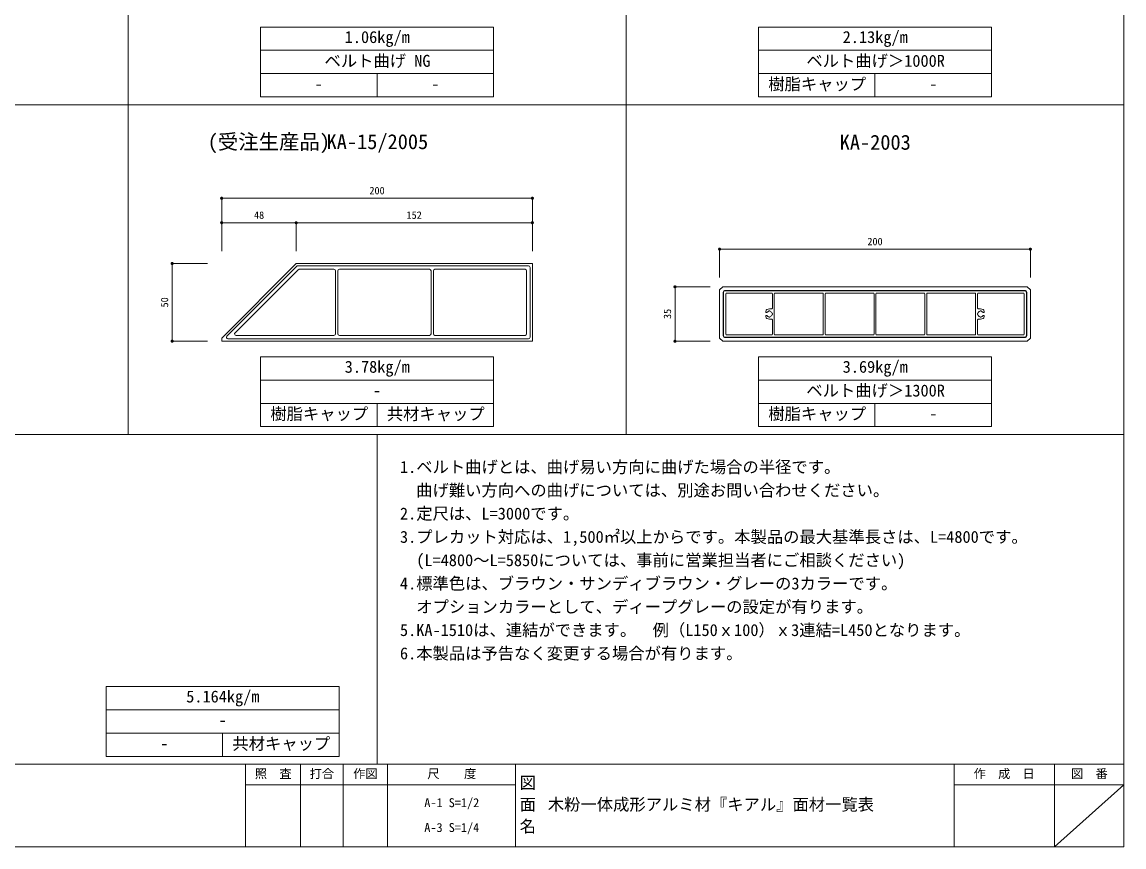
# Model space of a CAD drawing. Units: millimetres, scale not verified. Extents: x -801 to 802, y -548 to 566.
# Drawn here: x 92 to 801, y -548 to -17 of the extents above; entities that cross this region are included whole.
import ezdxf
from ezdxf.enums import TextEntityAlignment as Align

# ---------------------------------------------------------------- set-up
doc = ezdxf.new("R2010")
doc.units = ezdxf.units.MM
doc.header["$LTSCALE"] = 2
for name, color, linetype, lineweight in [('0-1_0-A01-枠A', 4, 'Continuous', 9), ('0-4_0-A11-寸法_詳細', 5, 'Continuous', 9), ('0-5_0', 4, 'Continuous', 9), ('0-8_0-A03-枠C', 2, 'Continuous', 9)]:
    doc.layers.add(name, color=color, linetype=linetype, lineweight=lineweight)
for name, color, linetype in [('0-3_0-A02-枠B', 6, 'Continuous'), ('0-6_A-B05-記号', 2, 'Continuous'), ('0-7_A-E01-仕上太線', 7, 'Continuous'), ('0-9_A-B03-文字_書込_小', 7, 'Continuous')]:
    doc.layers.add(name, color=color, linetype=linetype)
doc.styles.add('ＭＳ ゴシック', font='')
doc.styles.get('ＭＳ ゴシック').set_extended_font_data('MS Gothic')

# ---------------------------------------------------------------- blocks, each defined once
blk = doc.blocks.new('_Dot')
at = {"layer": '0-5_0', "color": 7}
blk.add_line((-1, 0), (-2, 0), dxfattribs=at)
for points in [[(0, 0), (-1, 0), (-0.992, 0.125)], [(0, 0), (-0.992, -0.125), (-1, 0)], [(0, 0), (-0.992, 0.125), (-0.969, 0.249)], [(0, 0), (-0.969, -0.249), (-0.992, -0.125)], [(0, 0), (-0.969, 0.249), (-0.93, 0.368)], [(0, 0), (-0.93, -0.368), (-0.969, -0.249)], [(0, 0), (-0.93, 0.368), (-0.876, 0.482)], [(0, 0), (-0.876, -0.482), (-0.93, -0.368)], [(0, 0), (-0.876, 0.482), (-0.809, 0.588)], [(0, 0), (-0.809, -0.588), (-0.876, -0.482)], [(0, 0), (-0.809, 0.588), (-0.729, 0.685)], [(0, 0), (-0.729, -0.685), (-0.809, -0.588)], [(0, 0), (-0.729, 0.685), (-0.637, 0.771)], [(0, 0), (-0.637, -0.771), (-0.729, -0.685)], [(0, 0), (-0.637, 0.771), (-0.536, 0.844)], [(0, 0), (-0.536, -0.844), (-0.637, -0.771)], [(0, 0), (-0.536, 0.844), (-0.426, 0.905)], [(0, 0), (-0.426, -0.905), (-0.536, -0.844)], [(0, 0), (-0.426, 0.905), (-0.309, 0.951)], [(0, 0), (-0.309, -0.951), (-0.426, -0.905)], [(0, 0), (-0.309, 0.951), (-0.187, 0.982)], [(0, 0), (-0.187, -0.982), (-0.309, -0.951)], [(0, 0), (-0.187, 0.982), (-0.063, 0.998)], [(0, 0), (-0.063, -0.998), (-0.187, -0.982)], [(0, 0), (-0.063, 0.998), (0.063, 0.998)], [(0, 0), (0.063, -0.998), (-0.063, -0.998)], [(0, 0), (0.063, 0.998), (0.187, 0.982)], [(0, 0), (0.187, 0.982), (0.309, 0.951)], [(0, 0), (0.309, 0.951), (0.426, 0.905)], [(0, 0), (0.426, 0.905), (0.536, 0.844)], [(0, 0), (0.536, 0.844), (0.637, 0.771)], [(0, 0), (0.637, 0.771), (0.729, 0.685)], [(0, 0), (0.729, 0.685), (0.809, 0.588)], [(0, 0), (0.809, 0.588), (0.876, 0.482)], [(0, 0), (0.876, 0.482), (0.93, 0.368)], [(0, 0), (0.93, 0.368), (0.969, 0.249)], [(0, 0), (0.969, 0.249), (0.992, 0.125)], [(0, 0), (0.992, 0.125), (1, 0)], [(0, 0), (0.187, -0.982), (0.063, -0.998)], [(0, 0), (0.309, -0.951), (0.187, -0.982)], [(0, 0), (0.426, -0.905), (0.309, -0.951)], [(0, 0), (0.536, -0.844), (0.426, -0.905)], [(0, 0), (0.637, -0.771), (0.536, -0.844)], [(0, 0), (0.729, -0.685), (0.637, -0.771)], [(0, 0), (0.809, -0.588), (0.729, -0.685)], [(0, 0), (0.876, -0.482), (0.809, -0.588)], [(0, 0), (0.93, -0.368), (0.876, -0.482)], [(0, 0), (0.969, -0.249), (0.93, -0.368)], [(0, 0), (0.992, -0.125), (0.969, -0.249)], [(0, 0), (1, 0), (0.992, -0.125)]]:
    blk.add_solid(points, dxfattribs=at)
blk = doc.blocks.new('HB-2003')
at = {"layer": '0-5_0'}
for p, q in [((393, 30.4), (7, 30.4)), ((393, 30), (7, 30)), ((4.6, 28), (4.6, -28)), ((5, 28), (5, -28)), ((8, 26), (8, -26)), ((67, 27), (9, 27)), ((68, 7.6), (68, 26)), ((70.4, 26), (70.4, -26)), ((132.4, 27), (71.4, 27)), ((133.4, -26), (133.4, 26)), ((135.8, 26), (135.8, -26)), ((197.8, 27), (136.8, 27)), ((198.8, -26), (198.8, 26)), ((201.2, 26), (201.2, -26)), ((263.2, 27), (202.2, 27)), ((264.2, -26), (264.2, 26)), ((266.6, 26), (266.6, -26)), ((328.6, 27), (267.6, 27)), ((329.6, -26), (329.6, 26)), ((332, 26), (332, 7.6)), ((391, 27), (333, 27)), ((392, -26), (392, 26)), ((395, -28), (395, 28)), ((395.4, -28), (395.4, 28)), ((59.4, 2.864), (59.4, 3.347)), ((64.3, 4), (63.7, 4)), ((64, 6.6), (67, 6.6)), ((68, -0.3), (68, 0.3)), ((332, 0.3), (332, -0.3)), ((333, 6.6), (336, 6.6)), ((336.3, 4), (335.7, 4)), ((340.6, 3.347), (340.6, 2.864)), ((59.4, -3.347), (59.4, -2.864)), ((63.7, -4), (64.3, -4)), ((67, -6.6), (64, -6.6)), ((68, -26), (68, -7.6)), ((332, -7.6), (332, -26)), ((336, -6.6), (333, -6.6)), ((335.7, -4), (336.3, -4)), ((340.6, -2.864), (340.6, -3.347)), ((9, -27), (67, -27)), ((71.4, -27), (132.4, -27)), ((136.8, -27), (197.8, -27)), ((202.2, -27), (263.2, -27)), ((267.6, -27), (328.6, -27)), ((333, -27), (391, -27)), ((7, -30), (393, -30)), ((7, -30.4), (393, -30.4))]:
    blk.add_line(p, q, dxfattribs=at)
at = {"layer": '0-5_0', "color": 7}
blk.add_lwpolyline([(400, 31), (400, -31), (396, -35), (4, -35), (0, -31), (0, 31), (4, 35), (396, 35)], close=True, dxfattribs=at)
at = {"layer": '0-5_0'}
for centre, radius, start, end in [((7, 28), 2.4, 90, 180), ((7, 28), 2, 90, 180), ((393, 28), 2.4, 0, 90), ((393, 28), 2, 0, 90), ((9, 26), 1, 90, 180), ((67, 26), 1, 0, 90), ((71.4, 26), 1, 90, 180), ((132.4, 26), 1, 0, 90), ((136.8, 26), 1, 90, 180), ((197.8, 26), 1, 0, 90), ((202.2, 26), 1, 90, 180), ((263.2, 26), 1, 0, 90), ((267.6, 26), 1, 90, 180), ((328.6, 26), 1, 0, 90), ((333, 26), 1, 90, 180), ((391, 26), 1, 0, 90), ((62.2, 3.347), 2.8, 118.27371, 180), ((60.4, 2.864), 1, 180, 250.75002), ((60.4, 2.864), 1, 250.75002, 321.50005), ((64, 0), 6.6, 90, 118.27371), ((64, 0), 3.6, 105.3276, 141.50005), ((62.943, 3.858), 0.4, 285.3276, 341.20694), ((63.7, 3.6), 0.4, 90, 161.20694), ((64.3, 3.6), 0.4, 18.79306, 90), ((65.057, 3.858), 0.4, 198.79306, 254.6724), ((64, 0), 3.6, 15.3276, 74.6724), ((67, 7.6), 1, 270, 0), ((67.858, 1.057), 0.4, 195.3276, 251.20694), ((67.6, 0.3), 0.4, 0, 71.20694), ((333, 7.6), 1, 180, 270), ((332.4, 0.3), 0.4, 108.79306, 180), ((332.142, 1.057), 0.4, 288.79306, 344.6724), ((336, 0), 3.6, 105.3276, 164.6724), ((334.943, 3.858), 0.4, 285.3276, 341.20694), ((335.7, 3.6), 0.4, 90, 161.20694), ((336, 0), 6.6, 61.72629, 90), ((336.3, 3.6), 0.4, 18.79306, 90), ((337.057, 3.858), 0.4, 198.79306, 254.6724), ((336, 0), 3.6, 38.49995, 74.6724), ((339.6, 2.864), 1, 218.49995, 289.24998), ((337.8, 3.347), 2.8, 0, 61.72629), ((339.6, 2.864), 1, 289.24998, 0), ((60.4, -2.864), 1, 109.24998, 180), ((62.2, -3.347), 2.8, 180, 241.72629), ((60.4, -2.864), 1, 38.49995, 109.24998), ((64, 0), 6.6, 241.72629, 270), ((64, 0), 3.6, 218.49995, 254.6724), ((62.943, -3.858), 0.4, 18.79306, 74.6724), ((63.7, -3.6), 0.4, 198.79306, 270), ((64.3, -3.6), 0.4, 270, 341.20694), ((65.057, -3.858), 0.4, 105.3276, 161.20694), ((64, 0), 3.6, 285.3276, 344.6724), ((67, -7.6), 1, 0, 90), ((67.858, -1.057), 0.4, 108.79306, 164.6724), ((67.6, -0.3), 0.4, 288.79306, 0), ((332.4, -0.3), 0.4, 180, 251.20694), ((333, -7.6), 1, 90, 180), ((332.142, -1.057), 0.4, 15.3276, 71.20694), ((336, 0), 3.6, 195.3276, 254.6724), ((334.943, -3.858), 0.4, 18.79306, 74.6724), ((335.7, -3.6), 0.4, 198.79306, 270), ((336, 0), 6.6, 270, 298.27371), ((336.3, -3.6), 0.4, 270, 341.20694), ((337.057, -3.858), 0.4, 105.3276, 161.20694), ((336, 0), 3.6, 285.3276, 321.50005), ((339.6, -2.864), 1, 70.75002, 141.50005), ((337.8, -3.347), 2.8, 298.27371, 0), ((339.6, -2.864), 1, 0, 70.75002), ((7, -28), 2.4, 180, 270), ((7, -28), 2, 180, 270), ((9, -26), 1, 180, 270), ((67, -26), 1, 270, 0), ((71.4, -26), 1, 180, 270), ((132.4, -26), 1, 270, 0), ((136.8, -26), 1, 180, 270), ((197.8, -26), 1, 270, 0), ((202.2, -26), 1, 180, 270), ((263.2, -26), 1, 270, 0), ((267.6, -26), 1, 180, 270), ((328.6, -26), 1, 270, 0), ((333, -26), 1, 180, 270), ((391, -26), 1, 270, 0), ((393, -28), 2, 270, 0), ((393, -28), 2.4, 270, 0)]:
    blk.add_arc(centre, radius, start, end, dxfattribs=at)
blk = doc.blocks.new('KA-15／2005')
at = {"layer": '0-5_0', "color": 7}
for p, q in [((-400, -46), (-304, 50)), ((0, 50), (-304, 50)), ((0, -50), (0, 50)), ((-400, -46), (-400, -50)), ((-400, -50), (0, -50))]:
    blk.add_line(p, q, dxfattribs=at)
at = {"layer": '0-5_0'}
for p, q in [((-303.343, 46.414), (-393.343, -43.586)), ((-301.929, 47), (-5, 47)), ((-300.106, 42.6), (-255.4, 42.6)), ((-248.4, 42.6), (-132.4, 42.6)), ((-125.4, 42.6), (-9.4, 42.6)), ((-3, -45), (-3, 45)), ((-382.721, -39.186), (-301.521, 42.014)), ((-253.4, -40.6), (-253.4, 40.6)), ((-250.4, 40.6), (-250.4, -40.6)), ((-130.4, 40.6), (-130.4, -40.6)), ((-127.4, 40.6), (-127.4, -40.6)), ((-7.4, -40.6), (-7.4, 40.6)), ((-391.929, -47), (-5, -47)), ((-381.306, -42.6), (-255.4, -42.6)), ((-248.4, -42.6), (-132.4, -42.6)), ((-125.4, -42.6), (-9.4, -42.6))]:
    blk.add_line(p, q, dxfattribs=at)
for centre, start, end in [((-301.929, 45), 90, 135), ((-300.106, 40.6), 90, 135), ((-255.4, 40.6), 0, 90), ((-248.4, 40.6), 90, 180), ((-132.4, 40.6), 0, 90), ((-125.4, 40.6), 90, 180), ((-9.4, 40.6), 0, 90), ((-5, 45), 0, 90), ((-381.306, -40.6), 135, 270), ((-255.4, -40.6), 270, 0), ((-248.4, -40.6), 180, 270), ((-132.4, -40.6), 270, 0), ((-125.4, -40.6), 180, 270), ((-9.4, -40.6), 270, 0), ((-391.929, -45), 135, 270), ((-5, -45), 270, 0)]:
    blk.add_arc(centre, 2, start, end, dxfattribs=at)

msp = doc.modelspace()

# ---------------------------------------------------------------- linework, layer by layer
at = {"layer": '0-1_0-A01-枠A'}
for p, q in [((801.333, -548.196), (801.333, 566.471)), ((-801.333, -494.863), (691.975, -494.863)), ((235.97, -494.863), (235.97, -548.196)), ((271.191, -494.863), (271.191, -548.196)), ((298.681, -494.863), (298.681, -548.196)), ((327.271, -494.863), (327.271, -548.196)), ((409.745, -494.863), (409.745, -508.196)), ((691.975, -494.863), (691.975, -548.196)), ((691.975, -494.863), (801.333, -494.863)), ((756.564, -494.863), (756.564, -548.196)), ((-801.333, -548.196), (691.975, -548.196)), ((691.975, -548.196), (801.333, -548.196))]:
    msp.add_line(p, q, dxfattribs=at)
for points in [[(235.97, -508.196), (409.745, -508.196), (409.745, -548.196)], [(691.975, -508.196), (801.333, -508.196), (756.564, -548.196)]]:
    msp.add_lwpolyline(points, dxfattribs=at)
at = {"layer": '0-4_0-A11-寸法_詳細'}
for p, q in [((220.533, -148.808), (220.533, -130.547)), ((222.533, -130.547), (418.533, -130.547)), ((420.533, -148.808), (420.533, -130.547)), ((220.533, -164.596), (220.533, -146.335)), ((266.533, -146.335), (222.533, -146.335)), ((268.533, -164.596), (268.533, -146.335)), ((268.533, -164.596), (268.533, -146.335)), ((270.533, -146.335), (418.533, -146.335)), ((420.533, -164.596), (420.533, -146.335)), ((541.067, -181.596), (541.067, -163.335)), ((543.067, -163.335), (739.067, -163.335)), ((741.067, -181.596), (741.067, -163.335)), ((211.363, -172.596), (188.638, -172.596)), ((188.638, -220.596), (188.638, -174.596)), ((535.067, -187.596), (512.342, -187.596)), ((512.342, -220.596), (512.342, -189.596)), ((211.363, -222.596), (188.638, -222.596)), ((535.067, -222.596), (512.342, -222.596))]:
    msp.add_line(p, q, dxfattribs=at)
at = {"layer": '0-8_0-A03-枠C'}
for p, q in [((160.267, -282.596), (160.267, 566.471)), ((480.8, -282.596), (480.8, 566.471)), ((245.533, -20.329), (395.533, -20.329)), ((245.533, -20.329), (245.533, -65.329)), ((395.533, -20.329), (395.533, -65.329)), ((566.067, -20.329), (716.067, -20.329)), ((566.067, -20.329), (566.067, -65.329)), ((716.067, -20.329), (716.067, -65.329)), ((245.533, -35.329), (395.533, -35.329)), ((566.067, -35.329), (716.067, -35.329)), ((245.533, -50.329), (395.533, -50.329)), ((320.533, -65.329), (320.533, -50.329)), ((566.067, -50.329), (716.067, -50.329)), ((641.067, -65.329), (641.067, -50.329)), ((-801.333, -70.329), (801.333, -70.329)), ((245.533, -65.329), (395.533, -65.329)), ((566.067, -65.329), (716.067, -65.329)), ((245.533, -232.596), (395.533, -232.596)), ((245.533, -232.596), (245.533, -277.596)), ((395.533, -232.596), (395.533, -277.596)), ((566.067, -232.596), (716.067, -232.596)), ((566.067, -232.596), (566.067, -277.596)), ((716.067, -232.596), (716.067, -277.596)), ((245.533, -247.596), (395.533, -247.596)), ((566.067, -247.596), (716.067, -247.596)), ((245.533, -262.596), (395.533, -262.596)), ((320.533, -277.596), (320.533, -262.596)), ((566.067, -262.596), (716.067, -262.596)), ((641.067, -277.596), (641.067, -262.596)), ((-801.333, -282.596), (801.333, -282.596)), ((245.533, -277.596), (395.533, -277.596)), ((320.533, -282.596), (320.533, -494.863)), ((566.067, -277.596), (716.067, -277.596)), ((146.101, -444.863), (296.101, -444.863)), ((146.101, -444.863), (146.101, -489.863)), ((296.101, -444.863), (296.101, -489.863)), ((146.101, -459.863), (296.101, -459.863)), ((146.101, -474.863), (296.101, -474.863)), ((221.101, -489.863), (221.101, -474.863)), ((146.101, -489.863), (296.101, -489.863))]:
    msp.add_line(p, q, dxfattribs=at)

# ---------------------------------------------------------------- block references
at = {"layer": '0-4_0-A11-寸法_詳細'}
for p, rotation in [((220.533, -130.547), 180), ((220.533, -146.335), 180), ((268.533, -146.335), 180), ((541.067, -163.335), 180), ((188.638, -172.596), 90), ((512.342, -187.596), 90), ((188.638, -222.596), 270), ((512.342, -222.596), 270)]:
    msp.add_blockref('_Dot', p, dxfattribs=dict(at, rotation=rotation))
for p in [(420.533, -130.547), (268.533, -146.335), (420.533, -146.335), (741.067, -163.335)]:
    msp.add_blockref('_Dot', p, dxfattribs=at)
at = {"layer": '0-7_A-E01-仕上太線', "xscale": 0.5, "yscale": 0.5}
for name, p in [('KA-15／2005', (420.533, -197.596)), ('HB-2003', (541.067, -205.096))]:
    msp.add_blockref(name, p, dxfattribs=at)

# ---------------------------------------------------------------- texts
at = {"layer": '0-3_0-A02-枠B', "style": 'ＭＳ ゴシック'}
for s, height, p in [('照\u3000査', 5.777, (241.885, -505.64)), ('打合', 5.777, (277.139, -505.64)), ('作図', 5.777, (305.179, -505.64)), ('尺\u3000\u3000度', 5.777, (352.914, -505.64)), ('図', 7.698, (412.355, -513.01)), ('作\u3000成\u3000日', 5.777, (704.585, -505.64)), ('図\u3000番', 5.777, (767.253, -505.64)), ('面', 7.698, (412.355, -527.01)), ('名', 7.698, (412.355, -541.01))]:
    msp.add_text(s, height=height, dxfattribs=at).set_placement(p, align=Align.BOTTOM_LEFT)
at = {"layer": '0-4_0-A11-寸法_詳細', "style": 'ＭＳ ゴシック'}
for s, p in [('200', (315.632, -129.473)), ('48', (241.347, -145.26)), ('152', (339.519, -145.261)), ('200', (636.165, -162.261))]:
    msp.add_text(s, height=4.809, dxfattribs=at).set_placement(p, align=Align.BOTTOM_LEFT)
for s, p in [('50', (187.564, -200.859)), ('35', (511.268, -208.295))]:
    msp.add_text(s, height=4.809, rotation=90, dxfattribs=at).set_placement(p, align=Align.BOTTOM_LEFT)
at = {"layer": '0-6_A-B05-記号', "style": 'ＭＳ ゴシック'}
for s, height, p in [('(受注生産品)', 9.619, (211.549, -101.901)), ('KA-15/2005', 9.619, (288.046, -101.824)), ('KA-2003', 9.619, (618.326, -102.231)), ('1.ベルト曲げとは、曲げ易い方向に曲げた場合の半径です。', 7.698, (335.293, -309.712)), ('  曲げ難い方向への曲げについては、別途お問い合わせください。', 7.698, (335.293, -324.712)), ('2.定尺は、L=3000です。', 7.698, (335.293, -339.712)), ('3.プレカット対応は、1,500㎡以上からです。本製品の最大基準長さは、L=4800です。', 7.698, (335.293, -354.712)), ('\u3000(L=4800～L=5850については、事前に営業担当者にご相談ください)', 7.698, (335.293, -369.712)), ('4.標準色は、ブラウン・サンディブラウン・グレーの3カラーです。', 7.698, (335.293, -384.712)), ('\u3000オプションカラーとして、ディープグレーの設定が有ります。', 7.698, (335.293, -399.712)), ('5.KA-1510は、連結ができます。\u3000例（L150ｘ100）ｘ3連結=L450となります。', 7.698, (335.293, -414.712)), ('6.本製品は予告なく変更する場合が有ります。', 7.698, (335.293, -429.712))]:
    msp.add_text(s, height=height, dxfattribs=at).set_placement(p, align=Align.BOTTOM_LEFT)
at = {"layer": '0-8_0-A03-枠C', "style": 'ＭＳ ゴシック'}
for s, height, p in [('A-1 S=1/2', 5.777, (350.965, -524.306)), ('木粉一体成形アルミ材『キアル』面材一覧表', 7.698, (430.483, -527.01)), ('A-3 S=1/4', 5.777, (350.965, -540.306))]:
    msp.add_text(s, height=height, dxfattribs=at).set_placement(p, align=Align.BOTTOM_LEFT)
at = {"layer": '0-9_A-B03-文字_書込_小', "style": 'ＭＳ ゴシック'}
for s, p in [('1.06kg/m', (299.741, -32.944)), ('2.13kg/m', (620.275, -32.944)), ('ベルト曲げ NG', (286.747, -48.249)), ('ベルト曲げ＞1000R', (596.884, -48.249)), ('樹脂キャップ', (572.379, -63.228)), ('-', (280.434, -63.046)), ('-', (355.434, -63.046)), ('-', (675.968, -63.046)), ('3.78kg/m', (299.741, -245.211)), ('3.69kg/m', (620.275, -245.211)), ('-', (317.934, -260.312)), ('ベルト曲げ＞1300R', (596.884, -260.515)), ('樹脂キャップ', (251.846, -275.495)), ('共材キャップ', (326.846, -275.576)), ('樹脂キャップ', (572.379, -275.495)), ('-', (675.968, -275.312)), ('5.164kg/m', (197.71, -457.478)), ('-', (218.502, -472.579)), ('-', (181.002, -487.579)), ('共材キャップ', (227.413, -487.843))]:
    msp.add_text(s, height=7.698, dxfattribs=at).set_placement(p, align=Align.BOTTOM_LEFT)

doc.saveas('drawing.dxf')
